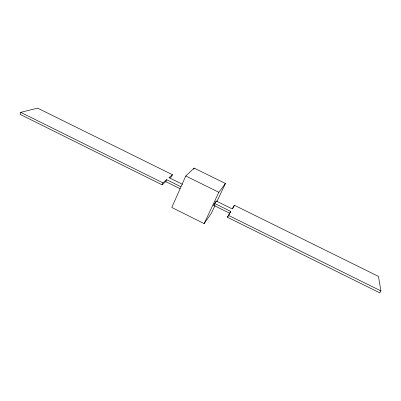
<?xml version="1.0" encoding="UTF-8"?>
<svg xmlns="http://www.w3.org/2000/svg" width="401" height="401" viewBox="0 0 401 401"><rect width="100%" height="100%" fill="white"/><g stroke="black" fill="none" stroke-linecap="round" stroke-linejoin="round"><path stroke-width="0.6" d="M169.909 178.069L171.638 176.575L172.455 174.701L37.639 108.15L20.707 112.345L20.05 114.355L162.079 184.826L165.788 181.623L166.626 179.688L180.876 186.741M162.079 184.826L162.926 182.856L166.626 179.688M216.946 201.447L225.417 183.463L194.149 168.114L185.778 175.984L171.798 207.472L204.134 223.613L211.387 213.252L215.091 205.382M193.643 169.242L194.149 168.114M204.134 223.613L218.851 192.28L225.417 183.463M230.7 211.402L229.778 213.317L213.653 205.332L216.279 201.026L232.199 208.896L234.374 205.267L378.449 276.389L380.95 290.946L379.787 292.85L227.427 217.257L230.7 211.402L214.555 203.412M215.387 202.921L216.279 201.026M233.698 206.66L234.374 205.267M227.427 217.257L229.482 213.813M232.535 208.695L233.472 207.122M213.653 205.332L214.345 204.37M172.455 174.701L169.006 177.653L182.445 184.295M185.778 175.984L218.851 192.28M165.788 181.623L180.019 188.67M20.707 112.345L162.926 182.856M228.369 215.302L380.95 290.946"/></g></svg>
